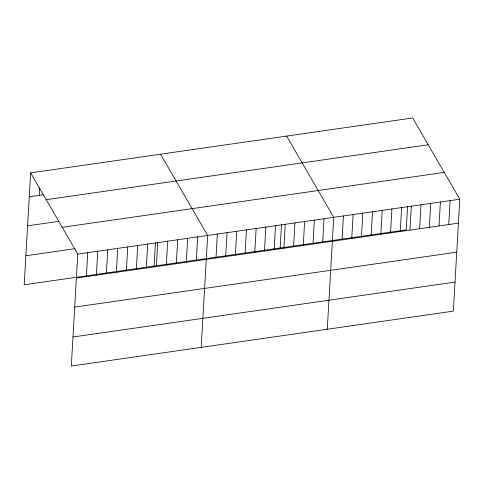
<?xml version="1.0" encoding="UTF-8"?>
<svg xmlns="http://www.w3.org/2000/svg" width="484" height="484" viewBox="0 0 484 484"><rect width="100%" height="100%" fill="white"/><g stroke="black" fill="none" stroke-linecap="round" stroke-linejoin="round"><path stroke-width="0.73" d="M30.655 172.867L77.767 254.118L71.311 366.031L453.345 311.133L459.8 199.22L412.689 117.969L30.655 172.867L24.2 284.78L406.233 229.882L407.57 206.656M39.265 195.361L39.694 187.883M86.376 276.612L87.755 252.684M96.37 275.178L97.75 251.244M106.359 273.738L107.738 249.811M116.354 272.304L117.733 248.377M126.342 270.871L127.728 246.937M136.337 269.431L137.716 245.503M146.325 267.997L147.711 244.069M154.093 266.115L155.431 242.889M156.32 266.563L157.699 242.635M166.314 265.123L167.694 241.195M176.303 263.689L177.682 239.762M186.298 262.255L187.677 238.328M196.286 260.822L197.666 236.888M201.205 347.367L207.66 235.454L160.543 154.202M215.973 257.99L217.358 234.062M225.671 256.593L227.05 232.665M235.369 255.201L236.749 231.273M245.067 253.81L246.447 229.876M254.766 252.412L256.145 228.484M264.464 251.021L265.843 227.093M274.162 249.629L275.541 225.695M280.163 247.996L281.543 224.044M283.86 248.232L285.239 224.304M293.558 246.84L294.938 222.912M303.256 245.448L304.636 221.515M312.954 244.051L314.334 220.123M322.653 242.659L324.032 218.732M327.275 329.253L333.73 217.334L286.613 136.083M342.049 239.87L343.428 215.943M351.747 238.479L353.126 214.551M361.445 237.087L362.825 213.154M371.137 235.69L372.523 211.762M380.835 234.298L382.215 210.371M390.534 232.907L391.913 208.973M400.232 231.509L401.611 207.582M409.93 230.118L411.309 206.19M419.628 228.726L421.007 204.792M429.326 227.329L430.706 203.401M439.024 225.937L440.404 202.009M448.722 224.546L450.102 200.612M29.276 196.794L43.548 194.743M46.198 199.68L428.231 144.783M27.6 225.828L59 221.321M62.218 227.305L444.251 172.407M25.876 255.746L75.117 248.667M77.767 254.118L459.8 199.22M76.387 278.046L458.421 223.148M74.711 307.086L456.745 252.182M72.987 336.997L455.021 282.099"/></g></svg>
